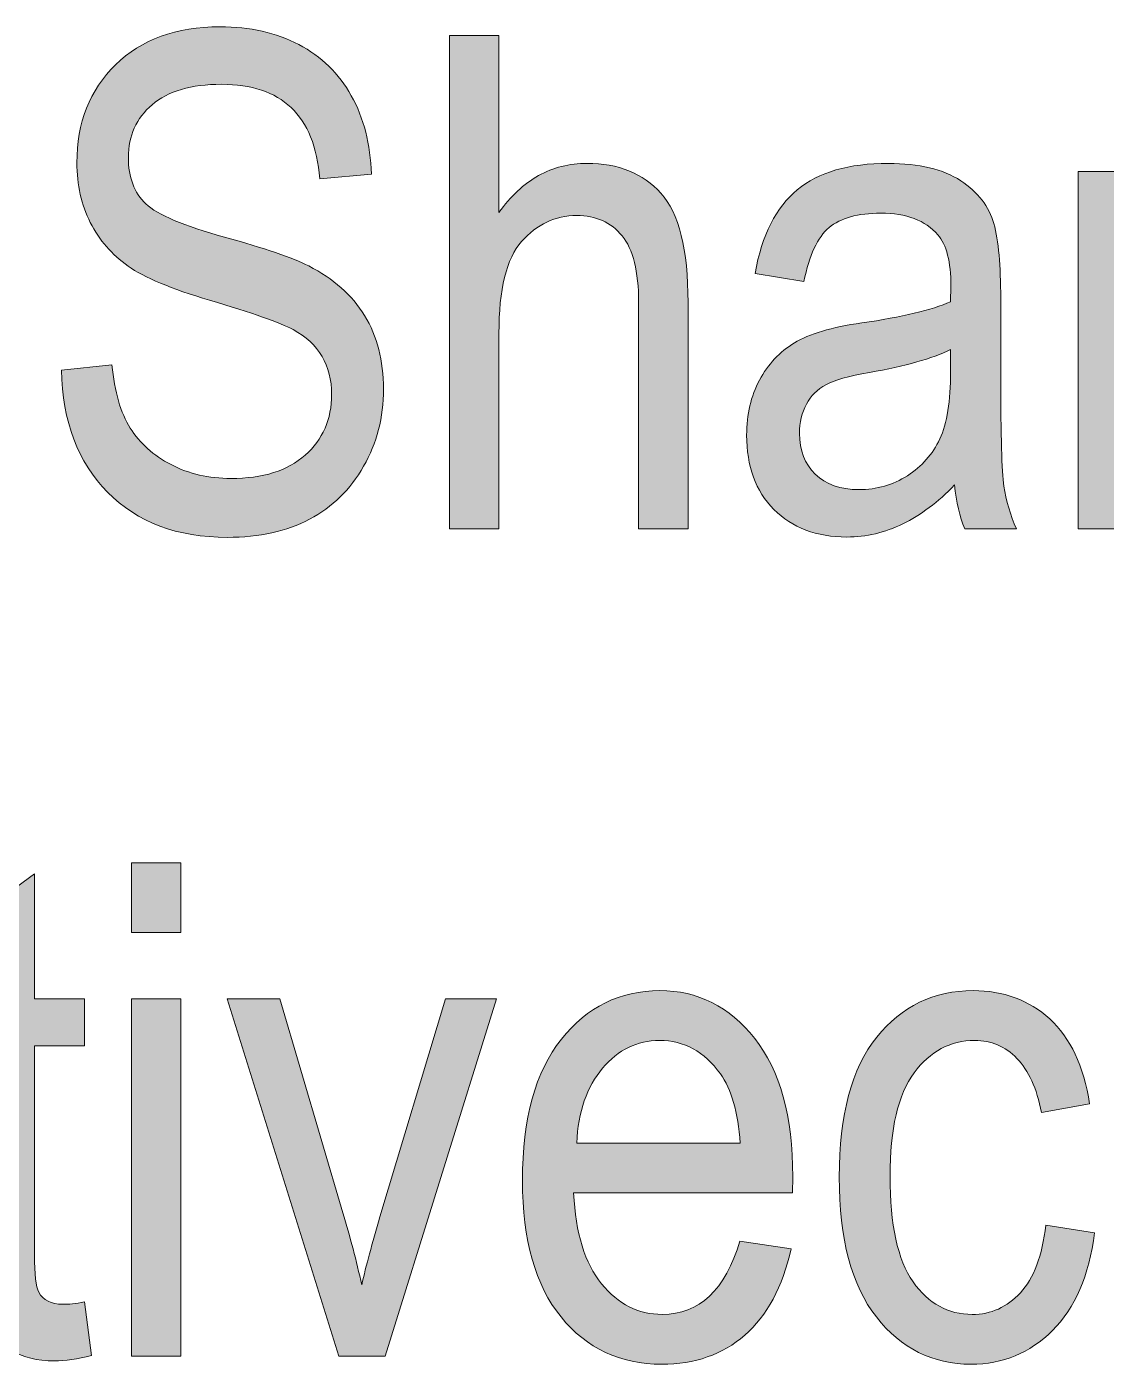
# Model space of a CAD drawing. Header units: inches. Extents: x 19 to 517, y 28 to 779.
# Drawn here: x 150.31 to 178.5, y 75.06 to 109.99 of the extents above; entities that cross this region are included whole.
import ezdxf

# ---------------------------------------------------------------- set-up
doc = ezdxf.new("R2010")
doc.units = ezdxf.units.IN
doc.header["$MEASUREMENT"] = 0
doc.layers.add('Layer 1', color=7, linetype='Continuous')

# ---------------------------------------------------------------- blocks, each defined once
blk = doc.blocks.new('block 460')
at = {"layer": 'Layer 1', "lineweight": 0}
blk.add_open_spline([(151.216, 101.024), (151.216, 101.024), (152.535, 101.165), (152.535, 101.165), (152.605, 100.456), (152.765, 99.903), (153.014, 99.509), (153.263, 99.112), (153.619, 98.795), (154.082, 98.555), (154.545, 98.314), (155.066, 98.194), (155.646, 98.194), (156.478, 98.194), (157.124, 98.397), (157.584, 98.804), (158.044, 99.21), (158.274, 99.738), (158.274, 100.387), (158.274, 100.767), (158.191, 101.099), (158.024, 101.382), (157.857, 101.666), (157.605, 101.898), (157.268, 102.08), (156.931, 102.261), (156.203, 102.518), (155.084, 102.849), (154.088, 103.145), (153.379, 103.441), (152.957, 103.74), (152.535, 104.039), (152.207, 104.418), (151.972, 104.878), (151.738, 105.338), (151.621, 105.858), (151.621, 106.438), (151.621, 107.481), (151.958, 108.334), (152.631, 108.996), (153.305, 109.658), (154.214, 109.989), (155.356, 109.989), (156.141, 109.989), (156.828, 109.834), (157.417, 109.523), (158.006, 109.213), (158.463, 108.768), (158.788, 108.188), (159.113, 107.607), (159.288, 106.925), (159.311, 106.14), (159.311, 106.14), (157.966, 106.017), (157.966, 106.017), (157.896, 106.854), (157.646, 107.476), (157.215, 107.88), (156.784, 108.284), (156.179, 108.486), (155.4, 108.486), (154.609, 108.486), (154.006, 108.309), (153.589, 107.954), (153.173, 107.601), (152.965, 107.142), (152.965, 106.579), (152.965, 106.058), (153.118, 105.653), (153.423, 105.366), (153.727, 105.079), (154.413, 104.789), (155.479, 104.494), (156.521, 104.206), (157.253, 103.956), (157.675, 103.744), (158.319, 103.414), (158.805, 102.981), (159.134, 102.446), (159.463, 101.911), (159.628, 101.271), (159.628, 100.528), (159.628, 99.79), (159.455, 99.119), (159.109, 98.513), (158.763, 97.907), (158.293, 97.446), (157.698, 97.13), (157.104, 96.814), (156.387, 96.656), (155.549, 96.656), (154.243, 96.656), (153.201, 97.049), (152.425, 97.834), (151.649, 98.619), (151.246, 99.683), (151.216, 101.024)], degree=3, knots=[0, 0, 0, 0, 1, 1, 1, 2, 2, 2, 3, 3, 3, 4, 4, 4, 5, 5, 5, 6, 6, 6, 7, 7, 7, 8, 8, 8, 9, 9, 9, 10, 10, 10, 11, 11, 11, 12, 12, 12, 13, 13, 13, 14, 14, 14, 15, 15, 15, 16, 16, 16, 17, 17, 17, 18, 18, 18, 19, 19, 19, 20, 20, 20, 21, 21, 21, 22, 22, 22, 23, 23, 23, 24, 24, 24, 25, 25, 25, 26, 26, 26, 27, 27, 27, 28, 28, 28, 29, 29, 29, 30, 30, 30, 31, 31, 31, 32, 32, 32, 32], dxfattribs=at)
blk = doc.blocks.new('block 461')
at = {"layer": 'Layer 1', "true_color": 0x231f20}
h = blk.add_hatch(color=250, dxfattribs=at)
h.dxf.hatch_style = 2
edge = h.paths.add_edge_path()
edge.add_spline(control_points=[(151.216, 101.024), (151.216, 101.024), (152.535, 101.165), (152.535, 101.165), (152.605, 100.456), (152.765, 99.903), (153.014, 99.509), (153.263, 99.112), (153.619, 98.795), (154.082, 98.555), (154.545, 98.314), (155.066, 98.194), (155.646, 98.194), (156.478, 98.194), (157.124, 98.397), (157.584, 98.804), (158.044, 99.21), (158.274, 99.738), (158.274, 100.387), (158.274, 100.767), (158.191, 101.099), (158.024, 101.382), (157.857, 101.666), (157.605, 101.898), (157.268, 102.08), (156.931, 102.261), (156.203, 102.518), (155.084, 102.849), (154.088, 103.145), (153.379, 103.441), (152.957, 103.74), (152.535, 104.039), (152.207, 104.418), (151.972, 104.878), (151.738, 105.338), (151.621, 105.858), (151.621, 106.438), (151.621, 107.481), (151.958, 108.334), (152.631, 108.996), (153.305, 109.658), (154.214, 109.989), (155.356, 109.989), (156.141, 109.989), (156.828, 109.834), (157.417, 109.523), (158.006, 109.213), (158.463, 108.768), (158.788, 108.188), (159.113, 107.607), (159.288, 106.925), (159.311, 106.14), (159.311, 106.14), (157.966, 106.017), (157.966, 106.017), (157.896, 106.854), (157.646, 107.476), (157.215, 107.88), (156.784, 108.284), (156.179, 108.486), (155.4, 108.486), (154.609, 108.486), (154.006, 108.309), (153.589, 107.954), (153.173, 107.601), (152.965, 107.142), (152.965, 106.579), (152.965, 106.058), (153.118, 105.653), (153.423, 105.366), (153.727, 105.079), (154.413, 104.789), (155.479, 104.494), (156.521, 104.206), (157.253, 103.956), (157.675, 103.744), (158.319, 103.414), (158.805, 102.981), (159.134, 102.446), (159.463, 101.911), (159.628, 101.271), (159.628, 100.528), (159.628, 99.79), (159.455, 99.119), (159.109, 98.513), (158.763, 97.907), (158.293, 97.446), (157.698, 97.13), (157.104, 96.814), (156.387, 96.656), (155.549, 96.656), (154.243, 96.656), (153.201, 97.049), (152.425, 97.834), (151.649, 98.619), (151.246, 99.683), (151.216, 101.024)], knot_values=[0, 0, 0, 0, 1, 1, 1, 2, 2, 2, 3, 3, 3, 4, 4, 4, 5, 5, 5, 6, 6, 6, 7, 7, 7, 8, 8, 8, 9, 9, 9, 10, 10, 10, 11, 11, 11, 12, 12, 12, 13, 13, 13, 14, 14, 14, 15, 15, 15, 16, 16, 16, 17, 17, 17, 18, 18, 18, 19, 19, 19, 20, 20, 20, 21, 21, 21, 22, 22, 22, 23, 23, 23, 24, 24, 24, 25, 25, 25, 26, 26, 26, 27, 27, 27, 28, 28, 28, 29, 29, 29, 30, 30, 30, 31, 31, 31, 32, 32, 32, 32], degree=3, periodic=1)
at = {"layer": 'Layer 1', "lineweight": 0}
blk.add_open_spline([(151.216, 101.024), (151.216, 101.024), (152.535, 101.165), (152.535, 101.165), (152.605, 100.456), (152.765, 99.903), (153.014, 99.509), (153.263, 99.112), (153.619, 98.795), (154.082, 98.555), (154.545, 98.314), (155.066, 98.194), (155.646, 98.194), (156.478, 98.194), (157.124, 98.397), (157.584, 98.804), (158.044, 99.21), (158.274, 99.738), (158.274, 100.387), (158.274, 100.767), (158.191, 101.099), (158.024, 101.382), (157.857, 101.666), (157.605, 101.898), (157.268, 102.08), (156.931, 102.261), (156.203, 102.518), (155.084, 102.849), (154.088, 103.145), (153.379, 103.441), (152.957, 103.74), (152.535, 104.039), (152.207, 104.418), (151.972, 104.878), (151.738, 105.338), (151.621, 105.858), (151.621, 106.438), (151.621, 107.481), (151.958, 108.334), (152.631, 108.996), (153.305, 109.658), (154.214, 109.989), (155.356, 109.989), (156.141, 109.989), (156.828, 109.834), (157.417, 109.523), (158.006, 109.213), (158.463, 108.768), (158.788, 108.188), (159.113, 107.607), (159.288, 106.925), (159.311, 106.14), (159.311, 106.14), (157.966, 106.017), (157.966, 106.017), (157.896, 106.854), (157.646, 107.476), (157.215, 107.88), (156.784, 108.284), (156.179, 108.486), (155.4, 108.486), (154.609, 108.486), (154.006, 108.309), (153.589, 107.954), (153.173, 107.601), (152.965, 107.142), (152.965, 106.579), (152.965, 106.058), (153.118, 105.653), (153.423, 105.366), (153.727, 105.079), (154.413, 104.789), (155.479, 104.494), (156.521, 104.206), (157.253, 103.956), (157.675, 103.744), (158.319, 103.414), (158.805, 102.981), (159.134, 102.446), (159.463, 101.911), (159.628, 101.271), (159.628, 100.528), (159.628, 99.79), (159.455, 99.119), (159.109, 98.513), (158.763, 97.907), (158.293, 97.446), (157.698, 97.13), (157.104, 96.814), (156.387, 96.656), (155.549, 96.656), (154.243, 96.656), (153.201, 97.049), (152.425, 97.834), (151.649, 98.619), (151.246, 99.683), (151.216, 101.024)], degree=3, knots=[0, 0, 0, 0, 1, 1, 1, 2, 2, 2, 3, 3, 3, 4, 4, 4, 5, 5, 5, 6, 6, 6, 7, 7, 7, 8, 8, 8, 9, 9, 9, 10, 10, 10, 11, 11, 11, 12, 12, 12, 13, 13, 13, 14, 14, 14, 15, 15, 15, 16, 16, 16, 17, 17, 17, 18, 18, 18, 19, 19, 19, 20, 20, 20, 21, 21, 21, 22, 22, 22, 23, 23, 23, 24, 24, 24, 25, 25, 25, 26, 26, 26, 27, 27, 27, 28, 28, 28, 29, 29, 29, 30, 30, 30, 31, 31, 31, 32, 32, 32, 32], dxfattribs=at)
blk = doc.blocks.new('block 462')
at = {"layer": 'Layer 1', "lineweight": 0}
blk.add_open_spline([(161.35, 96.876), (161.35, 96.876), (161.35, 109.761), (161.35, 109.761), (161.35, 109.761), (162.642, 109.761), (162.642, 109.761), (162.642, 109.761), (162.642, 105.138), (162.642, 105.138), (162.947, 105.565), (163.291, 105.886), (163.675, 106.101), (164.059, 106.313), (164.482, 106.421), (164.945, 106.421), (165.759, 106.421), (166.402, 106.161), (166.874, 105.644), (167.346, 105.124), (167.582, 104.174), (167.582, 102.791), (167.582, 102.791), (167.582, 96.876), (167.582, 96.876), (167.582, 96.876), (166.29, 96.876), (166.29, 96.876), (166.29, 96.876), (166.29, 102.791), (166.29, 102.791), (166.29, 103.6), (166.146, 104.18), (165.859, 104.531), (165.572, 104.883), (165.176, 105.059), (164.673, 105.059), (164.11, 105.059), (163.631, 104.833), (163.235, 104.382), (162.84, 103.931), (162.642, 103.131), (162.642, 101.982), (162.642, 101.982), (162.642, 96.876), (162.642, 96.876), (162.642, 96.876), (161.35, 96.876), (161.35, 96.876)], degree=3, knots=[0, 0, 0, 0, 1, 1, 1, 2, 2, 2, 3, 3, 3, 4, 4, 4, 5, 5, 5, 6, 6, 6, 7, 7, 7, 8, 8, 8, 9, 9, 9, 10, 10, 10, 11, 11, 11, 12, 12, 12, 13, 13, 13, 14, 14, 14, 15, 15, 15, 16, 16, 16, 16], dxfattribs=at)
blk = doc.blocks.new('block 463')
at = {"layer": 'Layer 1', "true_color": 0x231f20}
h = blk.add_hatch(color=250, dxfattribs=at)
h.dxf.hatch_style = 2
edge = h.paths.add_edge_path()
edge.add_spline(control_points=[(161.35, 96.876), (161.35, 96.876), (161.35, 109.761), (161.35, 109.761), (161.35, 109.761), (162.642, 109.761), (162.642, 109.761), (162.642, 109.761), (162.642, 105.138), (162.642, 105.138), (162.947, 105.565), (163.291, 105.886), (163.675, 106.101), (164.059, 106.313), (164.482, 106.421), (164.945, 106.421), (165.759, 106.421), (166.402, 106.161), (166.874, 105.644), (167.346, 105.124), (167.582, 104.174), (167.582, 102.791), (167.582, 102.791), (167.582, 96.876), (167.582, 96.876), (167.582, 96.876), (166.29, 96.876), (166.29, 96.876), (166.29, 96.876), (166.29, 102.791), (166.29, 102.791), (166.29, 103.6), (166.146, 104.18), (165.859, 104.531), (165.572, 104.883), (165.176, 105.059), (164.673, 105.059), (164.11, 105.059), (163.631, 104.833), (163.235, 104.382), (162.84, 103.931), (162.642, 103.131), (162.642, 101.982), (162.642, 101.982), (162.642, 96.876), (162.642, 96.876), (162.642, 96.876), (161.35, 96.876), (161.35, 96.876)], knot_values=[0, 0, 0, 0, 1, 1, 1, 2, 2, 2, 3, 3, 3, 4, 4, 4, 5, 5, 5, 6, 6, 6, 7, 7, 7, 8, 8, 8, 9, 9, 9, 10, 10, 10, 11, 11, 11, 12, 12, 12, 13, 13, 13, 14, 14, 14, 15, 15, 15, 16, 16, 16, 16], degree=3, periodic=1)
at = {"layer": 'Layer 1', "lineweight": 0}
blk.add_open_spline([(161.35, 96.876), (161.35, 96.876), (161.35, 109.761), (161.35, 109.761), (161.35, 109.761), (162.642, 109.761), (162.642, 109.761), (162.642, 109.761), (162.642, 105.138), (162.642, 105.138), (162.947, 105.565), (163.291, 105.886), (163.675, 106.101), (164.059, 106.313), (164.482, 106.421), (164.945, 106.421), (165.759, 106.421), (166.402, 106.161), (166.874, 105.644), (167.346, 105.124), (167.582, 104.174), (167.582, 102.791), (167.582, 102.791), (167.582, 96.876), (167.582, 96.876), (167.582, 96.876), (166.29, 96.876), (166.29, 96.876), (166.29, 96.876), (166.29, 102.791), (166.29, 102.791), (166.29, 103.6), (166.146, 104.18), (165.859, 104.531), (165.572, 104.883), (165.176, 105.059), (164.673, 105.059), (164.11, 105.059), (163.631, 104.833), (163.235, 104.382), (162.84, 103.931), (162.642, 103.131), (162.642, 101.982), (162.642, 101.982), (162.642, 96.876), (162.642, 96.876), (162.642, 96.876), (161.35, 96.876), (161.35, 96.876)], degree=3, knots=[0, 0, 0, 0, 1, 1, 1, 2, 2, 2, 3, 3, 3, 4, 4, 4, 5, 5, 5, 6, 6, 6, 7, 7, 7, 8, 8, 8, 9, 9, 9, 10, 10, 10, 11, 11, 11, 12, 12, 12, 13, 13, 13, 14, 14, 14, 15, 15, 15, 16, 16, 16, 16], dxfattribs=at)
blk = doc.blocks.new('block 464')
at = {"layer": 'Layer 1', "lineweight": 0}
blk.add_open_spline([(174.543, 98.027), (174.109, 97.576), (173.658, 97.236), (173.189, 97.008), (172.72, 96.779), (172.234, 96.665), (171.73, 96.665), (170.933, 96.665), (170.298, 96.905), (169.823, 97.386), (169.348, 97.866), (169.111, 98.514), (169.111, 99.328), (169.111, 99.867), (169.222, 100.345), (169.445, 100.761), (169.668, 101.177), (169.972, 101.502), (170.359, 101.736), (170.746, 101.971), (171.332, 102.144), (172.117, 102.255), (173.172, 102.409), (173.945, 102.594), (174.437, 102.809), (174.437, 102.809), (174.446, 103.213), (174.446, 103.213), (174.446, 103.852), (174.332, 104.3), (174.103, 104.558), (173.781, 104.933), (173.286, 105.12), (172.618, 105.12), (172.014, 105.12), (171.563, 104.995), (171.264, 104.745), (170.965, 104.494), (170.746, 104.024), (170.605, 103.336), (170.605, 103.336), (169.331, 103.547), (169.331, 103.547), (169.512, 104.549), (169.88, 105.278), (170.434, 105.735), (170.987, 106.192), (171.78, 106.421), (172.811, 106.421), (173.614, 106.421), (174.244, 106.27), (174.701, 105.968), (175.158, 105.666), (175.446, 105.293), (175.567, 104.848), (175.687, 104.402), (175.747, 103.752), (175.747, 102.896), (175.747, 102.896), (175.747, 100.787), (175.747, 100.787), (175.747, 99.311), (175.775, 98.38), (175.83, 97.997), (175.886, 97.612), (175.996, 97.239), (176.16, 96.876), (176.16, 96.876), (174.806, 96.876), (174.806, 96.876), (174.672, 97.198), (174.584, 97.582), (174.543, 98.027)], degree=3, knots=[0, 0, 0, 0, 1, 1, 1, 2, 2, 2, 3, 3, 3, 4, 4, 4, 5, 5, 5, 6, 6, 6, 7, 7, 7, 8, 8, 8, 9, 9, 9, 10, 10, 10, 11, 11, 11, 12, 12, 12, 13, 13, 13, 14, 14, 14, 15, 15, 15, 16, 16, 16, 17, 17, 17, 18, 18, 18, 19, 19, 19, 20, 20, 20, 21, 21, 21, 22, 22, 22, 23, 23, 23, 24, 24, 24, 24], dxfattribs=at)
blk = doc.blocks.new('block 465')
at = {"layer": 'Layer 1', "lineweight": 0}
blk.add_open_spline([(174.437, 101.561), (173.963, 101.326), (173.256, 101.127), (172.319, 100.963), (171.774, 100.869), (171.393, 100.762), (171.176, 100.642), (170.96, 100.521), (170.791, 100.353), (170.671, 100.132), (170.551, 99.913), (170.491, 99.659), (170.491, 99.372), (170.491, 98.927), (170.629, 98.57), (170.904, 98.304), (171.179, 98.037), (171.56, 97.904), (172.047, 97.904), (172.509, 97.904), (172.93, 98.024), (173.308, 98.265), (173.686, 98.505), (173.968, 98.825), (174.156, 99.228), (174.343, 99.628), (174.437, 100.213), (174.437, 100.98), (174.437, 100.98), (174.437, 101.561), (174.437, 101.561)], degree=3, knots=[0, 0, 0, 0, 1, 1, 1, 2, 2, 2, 3, 3, 3, 4, 4, 4, 5, 5, 5, 6, 6, 6, 7, 7, 7, 8, 8, 8, 9, 9, 9, 10, 10, 10, 10], dxfattribs=at)
blk = doc.blocks.new('block 466')
at = {"layer": 'Layer 1', "true_color": 0x231f20}
h = blk.add_hatch(color=250, dxfattribs=at)
h.dxf.hatch_style = 2
edge = h.paths.add_edge_path()
edge.add_spline(control_points=[(174.543, 98.027), (174.109, 97.576), (173.658, 97.236), (173.189, 97.008), (172.72, 96.779), (172.234, 96.665), (171.73, 96.665), (170.933, 96.665), (170.298, 96.905), (169.823, 97.386), (169.348, 97.866), (169.111, 98.514), (169.111, 99.328), (169.111, 99.867), (169.222, 100.345), (169.445, 100.761), (169.668, 101.177), (169.972, 101.502), (170.359, 101.736), (170.746, 101.971), (171.332, 102.144), (172.117, 102.255), (173.172, 102.409), (173.945, 102.594), (174.437, 102.809), (174.437, 102.809), (174.446, 103.213), (174.446, 103.213), (174.446, 103.852), (174.332, 104.3), (174.103, 104.558), (173.781, 104.933), (173.286, 105.12), (172.618, 105.12), (172.014, 105.12), (171.563, 104.995), (171.264, 104.745), (170.965, 104.494), (170.746, 104.024), (170.605, 103.336), (170.605, 103.336), (169.331, 103.547), (169.331, 103.547), (169.512, 104.549), (169.88, 105.278), (170.434, 105.735), (170.987, 106.192), (171.78, 106.421), (172.811, 106.421), (173.614, 106.421), (174.244, 106.27), (174.701, 105.968), (175.158, 105.666), (175.446, 105.293), (175.567, 104.848), (175.687, 104.402), (175.747, 103.752), (175.747, 102.896), (175.747, 102.896), (175.747, 100.787), (175.747, 100.787), (175.747, 99.311), (175.775, 98.38), (175.83, 97.997), (175.886, 97.612), (175.996, 97.239), (176.16, 96.876), (176.16, 96.876), (174.806, 96.876), (174.806, 96.876), (174.672, 97.198), (174.584, 97.582), (174.543, 98.027)], knot_values=[0, 0, 0, 0, 1, 1, 1, 2, 2, 2, 3, 3, 3, 4, 4, 4, 5, 5, 5, 6, 6, 6, 7, 7, 7, 8, 8, 8, 9, 9, 9, 10, 10, 10, 11, 11, 11, 12, 12, 12, 13, 13, 13, 14, 14, 14, 15, 15, 15, 16, 16, 16, 17, 17, 17, 18, 18, 18, 19, 19, 19, 20, 20, 20, 21, 21, 21, 22, 22, 22, 23, 23, 23, 24, 24, 24, 24], degree=3, periodic=1)
edge = h.paths.add_edge_path()
edge.add_spline(control_points=[(174.437, 101.561), (173.963, 101.326), (173.256, 101.127), (172.319, 100.963), (171.774, 100.869), (171.393, 100.762), (171.176, 100.642), (170.96, 100.521), (170.791, 100.353), (170.671, 100.132), (170.551, 99.913), (170.491, 99.659), (170.491, 99.372), (170.491, 98.927), (170.629, 98.57), (170.904, 98.304), (171.179, 98.037), (171.56, 97.904), (172.047, 97.904), (172.509, 97.904), (172.93, 98.024), (173.308, 98.265), (173.686, 98.505), (173.968, 98.825), (174.156, 99.228), (174.343, 99.628), (174.437, 100.213), (174.437, 100.98), (174.437, 100.98), (174.437, 101.561), (174.437, 101.561)], knot_values=[0, 0, 0, 0, 1, 1, 1, 2, 2, 2, 3, 3, 3, 4, 4, 4, 5, 5, 5, 6, 6, 6, 7, 7, 7, 8, 8, 8, 9, 9, 9, 10, 10, 10, 10], degree=3, periodic=1)
at = {"layer": 'Layer 1', "lineweight": 0}
for points, knots in [([(174.543, 98.027), (174.109, 97.576), (173.658, 97.236), (173.189, 97.008), (172.72, 96.779), (172.234, 96.665), (171.73, 96.665), (170.933, 96.665), (170.298, 96.905), (169.823, 97.386), (169.348, 97.866), (169.111, 98.514), (169.111, 99.328), (169.111, 99.867), (169.222, 100.345), (169.445, 100.761), (169.668, 101.177), (169.972, 101.502), (170.359, 101.736), (170.746, 101.971), (171.332, 102.144), (172.117, 102.255), (173.172, 102.409), (173.945, 102.594), (174.437, 102.809), (174.437, 102.809), (174.446, 103.213), (174.446, 103.213), (174.446, 103.852), (174.332, 104.3), (174.103, 104.558), (173.781, 104.933), (173.286, 105.12), (172.618, 105.12), (172.014, 105.12), (171.563, 104.995), (171.264, 104.745), (170.965, 104.494), (170.746, 104.024), (170.605, 103.336), (170.605, 103.336), (169.331, 103.547), (169.331, 103.547), (169.512, 104.549), (169.88, 105.278), (170.434, 105.735), (170.987, 106.192), (171.78, 106.421), (172.811, 106.421), (173.614, 106.421), (174.244, 106.27), (174.701, 105.968), (175.158, 105.666), (175.446, 105.293), (175.567, 104.848), (175.687, 104.402), (175.747, 103.752), (175.747, 102.896), (175.747, 102.896), (175.747, 100.787), (175.747, 100.787), (175.747, 99.311), (175.775, 98.38), (175.83, 97.997), (175.886, 97.612), (175.996, 97.239), (176.16, 96.876), (176.16, 96.876), (174.806, 96.876), (174.806, 96.876), (174.672, 97.198), (174.584, 97.582), (174.543, 98.027)], [0, 0, 0, 0, 1, 1, 1, 2, 2, 2, 3, 3, 3, 4, 4, 4, 5, 5, 5, 6, 6, 6, 7, 7, 7, 8, 8, 8, 9, 9, 9, 10, 10, 10, 11, 11, 11, 12, 12, 12, 13, 13, 13, 14, 14, 14, 15, 15, 15, 16, 16, 16, 17, 17, 17, 18, 18, 18, 19, 19, 19, 20, 20, 20, 21, 21, 21, 22, 22, 22, 23, 23, 23, 24, 24, 24, 24]), ([(174.437, 101.561), (173.963, 101.326), (173.256, 101.127), (172.319, 100.963), (171.774, 100.869), (171.393, 100.762), (171.176, 100.642), (170.96, 100.521), (170.791, 100.353), (170.671, 100.132), (170.551, 99.913), (170.491, 99.659), (170.491, 99.372), (170.491, 98.927), (170.629, 98.57), (170.904, 98.304), (171.179, 98.037), (171.56, 97.904), (172.047, 97.904), (172.509, 97.904), (172.93, 98.024), (173.308, 98.265), (173.686, 98.505), (173.968, 98.825), (174.156, 99.228), (174.343, 99.628), (174.437, 100.213), (174.437, 100.98), (174.437, 100.98), (174.437, 101.561), (174.437, 101.561)], [0, 0, 0, 0, 1, 1, 1, 2, 2, 2, 3, 3, 3, 4, 4, 4, 5, 5, 5, 6, 6, 6, 7, 7, 7, 8, 8, 8, 9, 9, 9, 10, 10, 10, 10])]:
    blk.add_open_spline(points, degree=3, knots=knots, dxfattribs=at)
blk = doc.blocks.new('block 467')
at = {"layer": 'Layer 1', "lineweight": 0}
blk.add_open_spline([(177.768, 96.876), (177.768, 96.876), (177.768, 106.21), (177.768, 106.21), (177.768, 106.21), (178.937, 106.21), (178.937, 106.21), (178.937, 106.21), (178.937, 104.795), (178.937, 104.795), (179.236, 105.451), (179.51, 105.886), (179.759, 106.101), (180.008, 106.313), (180.288, 106.421), (180.598, 106.421), (181.032, 106.421), (181.474, 106.251), (181.925, 105.911), (181.925, 105.911), (181.486, 104.443), (181.486, 104.443), (181.164, 104.672), (180.85, 104.786), (180.546, 104.786), (180.27, 104.786), (180.018, 104.689), (179.79, 104.496), (179.561, 104.303), (179.4, 104.033), (179.306, 103.688), (179.142, 103.084), (179.06, 102.442), (179.06, 101.763), (179.06, 101.763), (179.06, 96.876), (179.06, 96.876), (179.06, 96.876), (177.768, 96.876), (177.768, 96.876)], degree=3, knots=[0, 0, 0, 0, 1, 1, 1, 2, 2, 2, 3, 3, 3, 4, 4, 4, 5, 5, 5, 6, 6, 6, 7, 7, 7, 8, 8, 8, 9, 9, 9, 10, 10, 10, 11, 11, 11, 12, 12, 12, 13, 13, 13, 13], dxfattribs=at)
blk = doc.blocks.new('block 468')
at = {"layer": 'Layer 1', "true_color": 0x231f20}
h = blk.add_hatch(color=250, dxfattribs=at)
h.dxf.hatch_style = 2
edge = h.paths.add_edge_path()
edge.add_spline(control_points=[(177.768, 96.876), (177.768, 96.876), (177.768, 106.21), (177.768, 106.21), (177.768, 106.21), (178.937, 106.21), (178.937, 106.21), (178.937, 106.21), (178.937, 104.795), (178.937, 104.795), (179.236, 105.451), (179.51, 105.886), (179.759, 106.101), (180.008, 106.313), (180.288, 106.421), (180.598, 106.421), (181.032, 106.421), (181.474, 106.251), (181.925, 105.911), (181.925, 105.911), (181.486, 104.443), (181.486, 104.443), (181.164, 104.672), (180.85, 104.786), (180.546, 104.786), (180.27, 104.786), (180.018, 104.689), (179.79, 104.496), (179.561, 104.303), (179.4, 104.033), (179.306, 103.688), (179.142, 103.084), (179.06, 102.442), (179.06, 101.763), (179.06, 101.763), (179.06, 96.876), (179.06, 96.876), (179.06, 96.876), (177.768, 96.876), (177.768, 96.876)], knot_values=[0, 0, 0, 0, 1, 1, 1, 2, 2, 2, 3, 3, 3, 4, 4, 4, 5, 5, 5, 6, 6, 6, 7, 7, 7, 8, 8, 8, 9, 9, 9, 10, 10, 10, 11, 11, 11, 12, 12, 12, 13, 13, 13, 13], degree=3, periodic=1)
at = {"layer": 'Layer 1', "lineweight": 0}
blk.add_open_spline([(177.768, 96.876), (177.768, 96.876), (177.768, 106.21), (177.768, 106.21), (177.768, 106.21), (178.937, 106.21), (178.937, 106.21), (178.937, 106.21), (178.937, 104.795), (178.937, 104.795), (179.236, 105.451), (179.51, 105.886), (179.759, 106.101), (180.008, 106.313), (180.288, 106.421), (180.598, 106.421), (181.032, 106.421), (181.474, 106.251), (181.925, 105.911), (181.925, 105.911), (181.486, 104.443), (181.486, 104.443), (181.164, 104.672), (180.85, 104.786), (180.546, 104.786), (180.27, 104.786), (180.018, 104.689), (179.79, 104.496), (179.561, 104.303), (179.4, 104.033), (179.306, 103.688), (179.142, 103.084), (179.06, 102.442), (179.06, 101.763), (179.06, 101.763), (179.06, 96.876), (179.06, 96.876), (179.06, 96.876), (177.768, 96.876), (177.768, 96.876)], degree=3, knots=[0, 0, 0, 0, 1, 1, 1, 2, 2, 2, 3, 3, 3, 4, 4, 4, 5, 5, 5, 6, 6, 6, 7, 7, 7, 8, 8, 8, 9, 9, 9, 10, 10, 10, 11, 11, 11, 12, 12, 12, 13, 13, 13, 13], dxfattribs=at)
blk = doc.blocks.new('block 540')
at = {"layer": 'Layer 1', "lineweight": 0}
blk.add_open_spline([(151.823, 76.69), (151.823, 76.69), (151.999, 75.293), (151.999, 75.293), (151.641, 75.199), (151.319, 75.152), (151.032, 75.152), (150.581, 75.152), (150.217, 75.242), (149.942, 75.42), (149.667, 75.599), (149.478, 75.844), (149.375, 76.154), (149.273, 76.465), (149.221, 77.083), (149.221, 78.009), (149.221, 78.009), (149.221, 83.379), (149.221, 83.379), (149.221, 83.379), (148.272, 83.379), (148.272, 83.379), (148.272, 83.379), (148.272, 84.609), (148.272, 84.609), (148.272, 84.609), (149.221, 84.609), (149.221, 84.609), (149.221, 84.609), (149.221, 86.921), (149.221, 86.921), (149.221, 86.921), (150.513, 87.87), (150.513, 87.87), (150.513, 87.87), (150.513, 84.609), (150.513, 84.609), (150.513, 84.609), (151.823, 84.609), (151.823, 84.609), (151.823, 84.609), (151.823, 83.379), (151.823, 83.379), (151.823, 83.379), (150.513, 83.379), (150.513, 83.379), (150.513, 83.379), (150.513, 77.921), (150.513, 77.921), (150.513, 77.417), (150.551, 77.092), (150.628, 76.945), (150.739, 76.734), (150.947, 76.629), (151.252, 76.629), (151.398, 76.629), (151.589, 76.649), (151.823, 76.69)], degree=3, knots=[0, 0, 0, 0, 1, 1, 1, 2, 2, 2, 3, 3, 3, 4, 4, 4, 5, 5, 5, 6, 6, 6, 7, 7, 7, 8, 8, 8, 9, 9, 9, 10, 10, 10, 11, 11, 11, 12, 12, 12, 13, 13, 13, 14, 14, 14, 15, 15, 15, 16, 16, 16, 17, 17, 17, 18, 18, 18, 19, 19, 19, 19], dxfattribs=at)
blk = doc.blocks.new('block 541')
at = {"layer": 'Layer 1', "true_color": 0x231f20}
h = blk.add_hatch(color=250, dxfattribs=at)
h.dxf.hatch_style = 2
edge = h.paths.add_edge_path()
edge.add_spline(control_points=[(151.823, 76.69), (151.823, 76.69), (151.999, 75.293), (151.999, 75.293), (151.641, 75.199), (151.319, 75.152), (151.032, 75.152), (150.581, 75.152), (150.217, 75.242), (149.942, 75.42), (149.667, 75.599), (149.478, 75.844), (149.375, 76.154), (149.273, 76.465), (149.221, 77.083), (149.221, 78.009), (149.221, 78.009), (149.221, 83.379), (149.221, 83.379), (149.221, 83.379), (148.272, 83.379), (148.272, 83.379), (148.272, 83.379), (148.272, 84.609), (148.272, 84.609), (148.272, 84.609), (149.221, 84.609), (149.221, 84.609), (149.221, 84.609), (149.221, 86.921), (149.221, 86.921), (149.221, 86.921), (150.513, 87.87), (150.513, 87.87), (150.513, 87.87), (150.513, 84.609), (150.513, 84.609), (150.513, 84.609), (151.823, 84.609), (151.823, 84.609), (151.823, 84.609), (151.823, 83.379), (151.823, 83.379), (151.823, 83.379), (150.513, 83.379), (150.513, 83.379), (150.513, 83.379), (150.513, 77.921), (150.513, 77.921), (150.513, 77.417), (150.551, 77.092), (150.628, 76.945), (150.739, 76.734), (150.947, 76.629), (151.252, 76.629), (151.398, 76.629), (151.589, 76.649), (151.823, 76.69)], knot_values=[0, 0, 0, 0, 1, 1, 1, 2, 2, 2, 3, 3, 3, 4, 4, 4, 5, 5, 5, 6, 6, 6, 7, 7, 7, 8, 8, 8, 9, 9, 9, 10, 10, 10, 11, 11, 11, 12, 12, 12, 13, 13, 13, 14, 14, 14, 15, 15, 15, 16, 16, 16, 17, 17, 17, 18, 18, 18, 19, 19, 19, 19], degree=3, periodic=1)
at = {"layer": 'Layer 1', "lineweight": 0}
blk.add_open_spline([(151.823, 76.69), (151.823, 76.69), (151.999, 75.293), (151.999, 75.293), (151.641, 75.199), (151.319, 75.152), (151.032, 75.152), (150.581, 75.152), (150.217, 75.242), (149.942, 75.42), (149.667, 75.599), (149.478, 75.844), (149.375, 76.154), (149.273, 76.465), (149.221, 77.083), (149.221, 78.009), (149.221, 78.009), (149.221, 83.379), (149.221, 83.379), (149.221, 83.379), (148.272, 83.379), (148.272, 83.379), (148.272, 83.379), (148.272, 84.609), (148.272, 84.609), (148.272, 84.609), (149.221, 84.609), (149.221, 84.609), (149.221, 84.609), (149.221, 86.921), (149.221, 86.921), (149.221, 86.921), (150.513, 87.87), (150.513, 87.87), (150.513, 87.87), (150.513, 84.609), (150.513, 84.609), (150.513, 84.609), (151.823, 84.609), (151.823, 84.609), (151.823, 84.609), (151.823, 83.379), (151.823, 83.379), (151.823, 83.379), (150.513, 83.379), (150.513, 83.379), (150.513, 83.379), (150.513, 77.921), (150.513, 77.921), (150.513, 77.417), (150.551, 77.092), (150.628, 76.945), (150.739, 76.734), (150.947, 76.629), (151.252, 76.629), (151.398, 76.629), (151.589, 76.649), (151.823, 76.69)], degree=3, knots=[0, 0, 0, 0, 1, 1, 1, 2, 2, 2, 3, 3, 3, 4, 4, 4, 5, 5, 5, 6, 6, 6, 7, 7, 7, 8, 8, 8, 9, 9, 9, 10, 10, 10, 11, 11, 11, 12, 12, 12, 13, 13, 13, 14, 14, 14, 15, 15, 15, 16, 16, 16, 17, 17, 17, 18, 18, 18, 19, 19, 19, 19], dxfattribs=at)
blk = doc.blocks.new('block 542')
at = {"layer": 'Layer 1', "lineweight": 0}
blk.add_lwpolyline([(153.045, 86.341), (153.045, 88.16), (154.337, 88.16), (154.337, 86.341), (153.045, 86.341)], dxfattribs=at)
blk = doc.blocks.new('block 543')
at = {"layer": 'Layer 1', "lineweight": 0}
blk.add_lwpolyline([(153.045, 75.275), (153.045, 84.609), (154.337, 84.609), (154.337, 75.275), (153.045, 75.275)], dxfattribs=at)
blk = doc.blocks.new('block 544')
at = {"layer": 'Layer 1', "true_color": 0x231f20}
h = blk.add_hatch(color=250, dxfattribs=at)
h.dxf.hatch_style = 2
h.paths.add_polyline_path([(153.045, 86.341), (153.045, 88.16), (154.337, 88.16), (154.337, 86.341)])
h.paths.add_polyline_path([(153.045, 75.275), (153.045, 84.609), (154.337, 84.609), (154.337, 75.275)])
at = {"layer": 'Layer 1', "lineweight": 0}
for points in [[(153.045, 86.341), (153.045, 88.16), (154.337, 88.16), (154.337, 86.341), (153.045, 86.341), (153.045, 86.341)], [(153.045, 75.275), (153.045, 84.609), (154.337, 84.609), (154.337, 75.275), (153.045, 75.275), (153.045, 75.275)]]:
    blk.add_lwpolyline(points, dxfattribs=at)
blk = doc.blocks.new('block 545')
at = {"layer": 'Layer 1', "lineweight": 0}
blk.add_open_spline([(158.461, 75.275), (158.461, 75.275), (155.549, 84.609), (155.549, 84.609), (155.549, 84.609), (156.921, 84.609), (156.921, 84.609), (156.921, 84.609), (158.568, 79.02), (158.568, 79.02), (158.756, 78.387), (158.92, 77.76), (159.061, 77.139), (159.172, 77.631), (159.331, 78.223), (159.536, 78.914), (159.536, 78.914), (161.245, 84.609), (161.245, 84.609), (161.245, 84.609), (162.581, 84.609), (162.581, 84.609), (162.581, 84.609), (159.669, 75.275), (159.669, 75.275), (159.669, 75.275), (158.461, 75.275), (158.461, 75.275)], degree=3, knots=[0, 0, 0, 0, 1, 1, 1, 2, 2, 2, 3, 3, 3, 4, 4, 4, 5, 5, 5, 6, 6, 6, 7, 7, 7, 8, 8, 8, 9, 9, 9, 9], dxfattribs=at)
blk = doc.blocks.new('block 546')
at = {"layer": 'Layer 1', "true_color": 0x231f20}
h = blk.add_hatch(color=250, dxfattribs=at)
h.dxf.hatch_style = 2
edge = h.paths.add_edge_path()
edge.add_spline(control_points=[(158.461, 75.275), (158.461, 75.275), (155.549, 84.609), (155.549, 84.609), (155.549, 84.609), (156.921, 84.609), (156.921, 84.609), (156.921, 84.609), (158.568, 79.02), (158.568, 79.02), (158.756, 78.387), (158.92, 77.76), (159.061, 77.139), (159.172, 77.631), (159.331, 78.223), (159.536, 78.914), (159.536, 78.914), (161.245, 84.609), (161.245, 84.609), (161.245, 84.609), (162.581, 84.609), (162.581, 84.609), (162.581, 84.609), (159.669, 75.275), (159.669, 75.275), (159.669, 75.275), (158.461, 75.275), (158.461, 75.275)], knot_values=[0, 0, 0, 0, 1, 1, 1, 2, 2, 2, 3, 3, 3, 4, 4, 4, 5, 5, 5, 6, 6, 6, 7, 7, 7, 8, 8, 8, 9, 9, 9, 9], degree=3, periodic=1)
at = {"layer": 'Layer 1', "lineweight": 0}
blk.add_open_spline([(158.461, 75.275), (158.461, 75.275), (155.549, 84.609), (155.549, 84.609), (155.549, 84.609), (156.921, 84.609), (156.921, 84.609), (156.921, 84.609), (158.568, 79.02), (158.568, 79.02), (158.756, 78.387), (158.92, 77.76), (159.061, 77.139), (159.172, 77.631), (159.331, 78.223), (159.536, 78.914), (159.536, 78.914), (161.245, 84.609), (161.245, 84.609), (161.245, 84.609), (162.581, 84.609), (162.581, 84.609), (162.581, 84.609), (159.669, 75.275), (159.669, 75.275), (159.669, 75.275), (158.461, 75.275), (158.461, 75.275)], degree=3, knots=[0, 0, 0, 0, 1, 1, 1, 2, 2, 2, 3, 3, 3, 4, 4, 4, 5, 5, 5, 6, 6, 6, 7, 7, 7, 8, 8, 8, 9, 9, 9, 9], dxfattribs=at)
blk = doc.blocks.new('block 547')
at = {"layer": 'Layer 1', "lineweight": 0}
blk.add_open_spline([(168.935, 78.281), (168.935, 78.281), (170.271, 78.079), (170.271, 78.079), (170.048, 77.083), (169.646, 76.331), (169.063, 75.824), (168.48, 75.317), (167.757, 75.064), (166.896, 75.064), (165.812, 75.064), (164.935, 75.476), (164.264, 76.299), (163.593, 77.122), (163.257, 78.311), (163.257, 79.863), (163.257, 81.475), (163.596, 82.703), (164.273, 83.551), (164.949, 84.396), (165.806, 84.82), (166.843, 84.82), (167.834, 84.82), (168.66, 84.404), (169.322, 83.572), (169.984, 82.74), (170.315, 81.536), (170.315, 79.96), (170.315, 79.96), (170.306, 79.538), (170.306, 79.538), (170.306, 79.538), (164.593, 79.538), (164.593, 79.538), (164.646, 78.489), (164.889, 77.698), (165.323, 77.165), (165.756, 76.632), (166.284, 76.365), (166.905, 76.365), (167.878, 76.365), (168.554, 77.004), (168.935, 78.281)], degree=3, knots=[0, 0, 0, 0, 1, 1, 1, 2, 2, 2, 3, 3, 3, 4, 4, 4, 5, 5, 5, 6, 6, 6, 7, 7, 7, 8, 8, 8, 9, 9, 9, 10, 10, 10, 11, 11, 11, 12, 12, 12, 13, 13, 13, 14, 14, 14, 14], dxfattribs=at)
blk = doc.blocks.new('block 548')
at = {"layer": 'Layer 1', "lineweight": 0}
blk.add_open_spline([(164.673, 80.839), (164.673, 80.839), (168.944, 80.839), (168.944, 80.839), (168.885, 81.647), (168.713, 82.251), (168.425, 82.649), (168.009, 83.229), (167.479, 83.52), (166.835, 83.52), (166.255, 83.52), (165.759, 83.277), (165.349, 82.795), (164.939, 82.311), (164.714, 81.659), (164.673, 80.839)], degree=3, knots=[0, 0, 0, 0, 1, 1, 1, 2, 2, 2, 3, 3, 3, 4, 4, 4, 5, 5, 5, 5], dxfattribs=at)
blk = doc.blocks.new('block 549')
at = {"layer": 'Layer 1', "true_color": 0x231f20}
h = blk.add_hatch(color=250, dxfattribs=at)
h.dxf.hatch_style = 2
edge = h.paths.add_edge_path()
edge.add_spline(control_points=[(168.935, 78.281), (168.935, 78.281), (170.271, 78.079), (170.271, 78.079), (170.048, 77.083), (169.646, 76.331), (169.063, 75.824), (168.48, 75.317), (167.757, 75.064), (166.896, 75.064), (165.812, 75.064), (164.935, 75.476), (164.264, 76.299), (163.593, 77.122), (163.257, 78.311), (163.257, 79.863), (163.257, 81.475), (163.596, 82.703), (164.273, 83.551), (164.949, 84.396), (165.806, 84.82), (166.843, 84.82), (167.834, 84.82), (168.66, 84.404), (169.322, 83.572), (169.984, 82.74), (170.315, 81.536), (170.315, 79.96), (170.315, 79.96), (170.306, 79.538), (170.306, 79.538), (170.306, 79.538), (164.593, 79.538), (164.593, 79.538), (164.646, 78.489), (164.889, 77.698), (165.323, 77.165), (165.756, 76.632), (166.284, 76.365), (166.905, 76.365), (167.878, 76.365), (168.554, 77.004), (168.935, 78.281)], knot_values=[0, 0, 0, 0, 1, 1, 1, 2, 2, 2, 3, 3, 3, 4, 4, 4, 5, 5, 5, 6, 6, 6, 7, 7, 7, 8, 8, 8, 9, 9, 9, 10, 10, 10, 11, 11, 11, 12, 12, 12, 13, 13, 13, 14, 14, 14, 14], degree=3, periodic=1)
edge = h.paths.add_edge_path()
edge.add_spline(control_points=[(164.673, 80.839), (164.673, 80.839), (168.944, 80.839), (168.944, 80.839), (168.885, 81.647), (168.713, 82.251), (168.425, 82.649), (168.009, 83.229), (167.479, 83.52), (166.835, 83.52), (166.255, 83.52), (165.759, 83.277), (165.349, 82.795), (164.939, 82.311), (164.714, 81.659), (164.673, 80.839)], knot_values=[0, 0, 0, 0, 1, 1, 1, 2, 2, 2, 3, 3, 3, 4, 4, 4, 5, 5, 5, 5], degree=3, periodic=1)
at = {"layer": 'Layer 1', "lineweight": 0}
for points, knots in [([(168.935, 78.281), (168.935, 78.281), (170.271, 78.079), (170.271, 78.079), (170.048, 77.083), (169.646, 76.331), (169.063, 75.824), (168.48, 75.317), (167.757, 75.064), (166.896, 75.064), (165.812, 75.064), (164.935, 75.476), (164.264, 76.299), (163.593, 77.122), (163.257, 78.311), (163.257, 79.863), (163.257, 81.475), (163.596, 82.703), (164.273, 83.551), (164.949, 84.396), (165.806, 84.82), (166.843, 84.82), (167.834, 84.82), (168.66, 84.404), (169.322, 83.572), (169.984, 82.74), (170.315, 81.536), (170.315, 79.96), (170.315, 79.96), (170.306, 79.538), (170.306, 79.538), (170.306, 79.538), (164.593, 79.538), (164.593, 79.538), (164.646, 78.489), (164.889, 77.698), (165.323, 77.165), (165.756, 76.632), (166.284, 76.365), (166.905, 76.365), (167.878, 76.365), (168.554, 77.004), (168.935, 78.281)], [0, 0, 0, 0, 1, 1, 1, 2, 2, 2, 3, 3, 3, 4, 4, 4, 5, 5, 5, 6, 6, 6, 7, 7, 7, 8, 8, 8, 9, 9, 9, 10, 10, 10, 11, 11, 11, 12, 12, 12, 13, 13, 13, 14, 14, 14, 14]), ([(164.673, 80.839), (164.673, 80.839), (168.944, 80.839), (168.944, 80.839), (168.885, 81.647), (168.713, 82.251), (168.425, 82.649), (168.009, 83.229), (167.479, 83.52), (166.835, 83.52), (166.255, 83.52), (165.759, 83.277), (165.349, 82.795), (164.939, 82.311), (164.714, 81.659), (164.673, 80.839)], [0, 0, 0, 0, 1, 1, 1, 2, 2, 2, 3, 3, 3, 4, 4, 4, 5, 5, 5, 5])]:
    blk.add_open_spline(points, degree=3, knots=knots, dxfattribs=at)
blk = doc.blocks.new('block 550')
at = {"layer": 'Layer 1', "lineweight": 0}
blk.add_open_spline([(176.924, 78.694), (176.924, 78.694), (178.199, 78.492), (178.199, 78.492), (178.052, 77.379), (177.685, 76.529), (177.096, 75.943), (176.507, 75.357), (175.799, 75.064), (174.973, 75.064), (173.971, 75.064), (173.147, 75.476), (172.499, 76.299), (171.852, 77.122), (171.528, 78.34), (171.528, 79.951), (171.528, 81.574), (171.855, 82.791), (172.508, 83.604), (173.161, 84.414), (174.001, 84.82), (175.026, 84.82), (175.817, 84.82), (176.484, 84.574), (177.026, 84.082), (177.568, 83.59), (177.915, 82.852), (178.067, 81.867), (178.067, 81.867), (176.81, 81.639), (176.81, 81.639), (176.687, 82.269), (176.473, 82.739), (176.169, 83.052), (175.864, 83.363), (175.498, 83.52), (175.07, 83.52), (174.431, 83.52), (173.902, 83.236), (173.484, 82.672), (173.065, 82.105), (172.855, 81.208), (172.855, 79.978), (172.855, 78.706), (173.056, 77.786), (173.457, 77.218), (173.859, 76.649), (174.373, 76.365), (175, 76.365), (175.492, 76.365), (175.912, 76.555), (176.261, 76.932), (176.61, 77.311), (176.831, 77.897), (176.924, 78.694)], degree=3, knots=[0, 0, 0, 0, 1, 1, 1, 2, 2, 2, 3, 3, 3, 4, 4, 4, 5, 5, 5, 6, 6, 6, 7, 7, 7, 8, 8, 8, 9, 9, 9, 10, 10, 10, 11, 11, 11, 12, 12, 12, 13, 13, 13, 14, 14, 14, 15, 15, 15, 16, 16, 16, 17, 17, 17, 18, 18, 18, 18], dxfattribs=at)
blk = doc.blocks.new('block 551')
at = {"layer": 'Layer 1', "true_color": 0x231f20}
h = blk.add_hatch(color=250, dxfattribs=at)
h.dxf.hatch_style = 2
edge = h.paths.add_edge_path()
edge.add_spline(control_points=[(176.924, 78.694), (176.924, 78.694), (178.199, 78.492), (178.199, 78.492), (178.052, 77.379), (177.685, 76.529), (177.096, 75.943), (176.507, 75.357), (175.799, 75.064), (174.973, 75.064), (173.971, 75.064), (173.147, 75.476), (172.499, 76.299), (171.852, 77.122), (171.528, 78.34), (171.528, 79.951), (171.528, 81.574), (171.855, 82.791), (172.508, 83.604), (173.161, 84.414), (174.001, 84.82), (175.026, 84.82), (175.817, 84.82), (176.484, 84.574), (177.026, 84.082), (177.568, 83.59), (177.915, 82.852), (178.067, 81.867), (178.067, 81.867), (176.81, 81.639), (176.81, 81.639), (176.687, 82.269), (176.473, 82.739), (176.169, 83.052), (175.864, 83.363), (175.498, 83.52), (175.07, 83.52), (174.431, 83.52), (173.902, 83.236), (173.484, 82.672), (173.065, 82.105), (172.855, 81.208), (172.855, 79.978), (172.855, 78.706), (173.056, 77.786), (173.457, 77.218), (173.859, 76.649), (174.373, 76.365), (175, 76.365), (175.492, 76.365), (175.912, 76.555), (176.261, 76.932), (176.61, 77.311), (176.831, 77.897), (176.924, 78.694)], knot_values=[0, 0, 0, 0, 1, 1, 1, 2, 2, 2, 3, 3, 3, 4, 4, 4, 5, 5, 5, 6, 6, 6, 7, 7, 7, 8, 8, 8, 9, 9, 9, 10, 10, 10, 11, 11, 11, 12, 12, 12, 13, 13, 13, 14, 14, 14, 15, 15, 15, 16, 16, 16, 17, 17, 17, 18, 18, 18, 18], degree=3, periodic=1)
at = {"layer": 'Layer 1', "lineweight": 0}
blk.add_open_spline([(176.924, 78.694), (176.924, 78.694), (178.199, 78.492), (178.199, 78.492), (178.052, 77.379), (177.685, 76.529), (177.096, 75.943), (176.507, 75.357), (175.799, 75.064), (174.973, 75.064), (173.971, 75.064), (173.147, 75.476), (172.499, 76.299), (171.852, 77.122), (171.528, 78.34), (171.528, 79.951), (171.528, 81.574), (171.855, 82.791), (172.508, 83.604), (173.161, 84.414), (174.001, 84.82), (175.026, 84.82), (175.817, 84.82), (176.484, 84.574), (177.026, 84.082), (177.568, 83.59), (177.915, 82.852), (178.067, 81.867), (178.067, 81.867), (176.81, 81.639), (176.81, 81.639), (176.687, 82.269), (176.473, 82.739), (176.169, 83.052), (175.864, 83.363), (175.498, 83.52), (175.07, 83.52), (174.431, 83.52), (173.902, 83.236), (173.484, 82.672), (173.065, 82.105), (172.855, 81.208), (172.855, 79.978), (172.855, 78.706), (173.056, 77.786), (173.457, 77.218), (173.859, 76.649), (174.373, 76.365), (175, 76.365), (175.492, 76.365), (175.912, 76.555), (176.261, 76.932), (176.61, 77.311), (176.831, 77.897), (176.924, 78.694)], degree=3, knots=[0, 0, 0, 0, 1, 1, 1, 2, 2, 2, 3, 3, 3, 4, 4, 4, 5, 5, 5, 6, 6, 6, 7, 7, 7, 8, 8, 8, 9, 9, 9, 10, 10, 10, 11, 11, 11, 12, 12, 12, 13, 13, 13, 14, 14, 14, 15, 15, 15, 16, 16, 16, 17, 17, 17, 18, 18, 18, 18], dxfattribs=at)

msp = doc.modelspace()

# ---------------------------------------------------------------- block references
at = {"layer": 'Layer 1'}
for name in ['block 460', 'block 461', 'block 462', 'block 463', 'block 464', 'block 466', 'block 467', 'block 468', 'block 465', 'block 542', 'block 544', 'block 540', 'block 541', 'block 543', 'block 545', 'block 546', 'block 547', 'block 549', 'block 550', 'block 551', 'block 548']:
    msp.add_blockref(name, (0, 0), dxfattribs=at)

doc.saveas('drawing.dxf')
